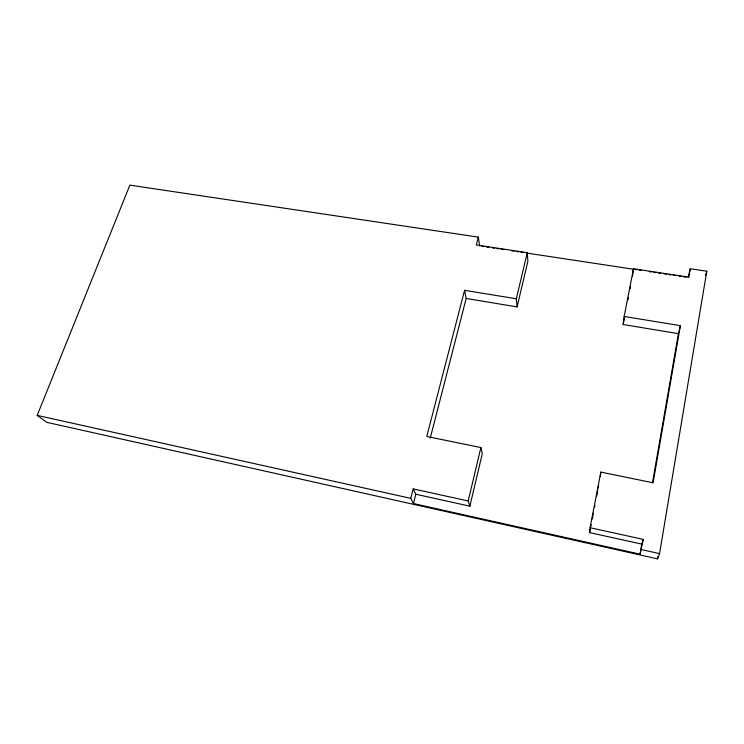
<?xml version="1.0" encoding="UTF-8"?>
<svg xmlns="http://www.w3.org/2000/svg" width="744" height="744" viewBox="0 0 744 744"><rect width="100%" height="100%" fill="white"/><g stroke="black" fill="none" stroke-linecap="round" stroke-linejoin="round"><path stroke-width="1.12" d="M590.085 527.719L643.235 539.381L641.793 544.115L589.62 532.602L590.085 527.719L600.827 472.096L653.074 482.791L680.379 325.667L624.151 316.451L633.479 268.751L688.814 277.121L690.274 268.742L706.8 271.207L659.556 553.62L657.51 558.865L46.751 422.332L37.2 415.385L129.875 185.135L478.318 237.122L479.675 245.939M600.315 476.718L600.827 472.096M680.379 325.667L678.416 333.675L623.146 324.505L624.151 316.451M632.493 276.349L633.479 268.751M657.51 558.865L657.901 556.586M413.218 488.91L415.822 494.239L469.855 506.171L468.181 500.963L413.218 488.91L410.772 498.359L413.432 503.558L640.045 554.168L641.793 544.115M652.469 482.754L678.416 333.675M640.045 554.168L643.235 539.381M589.62 532.602L590.28 529.179M590.717 526.901L591.164 524.622M592.261 518.921L593.359 513.221M594.465 507.52L594.902 505.241M596.66 496.118L597.758 490.417M598.204 488.138L598.641 485.851M623.146 324.505L624.681 316.656M627.964 299.851L628.401 297.609M630.159 288.644L630.596 286.403M469.855 506.171L482.317 453.58L480.894 447.562L426.777 436.486L464.572 290.309L516.308 298.781L517.08 306.909L466.172 298.456L464.572 290.309M517.08 306.909L527.868 261.395L527.282 252.672L476.3 244.962L478.318 237.122M468.181 500.963L480.894 447.562M516.308 298.781L527.282 252.672M688.191 277.521L690.274 268.742M413.432 503.558L415.822 494.239M430.246 438.142L466.172 298.456M705.693 275.289L706.8 271.207M481.963 246.283L484.26 246.636M486.548 246.98L488.836 247.324M492.277 247.845L494.565 248.198M496.862 248.543L499.15 248.887M501.437 249.24L503.735 249.584M511.751 250.793L514.048 251.147M516.336 251.491L518.624 251.835M520.921 252.188L523.209 252.532M526.65 253.053L636.631 269.709M638.919 270.063L641.216 270.407M649.233 271.625L651.53 271.969M653.818 272.313L656.106 272.667M658.403 273.011L660.691 273.355M664.132 273.876L666.419 274.229M668.707 274.573L671.004 274.917M673.292 275.271L675.589 275.615M679.021 276.136L681.318 276.48M683.606 276.833L685.894 277.177M37.2 415.385L410.772 498.359M641.458 549.602L659.556 553.62"/></g></svg>
